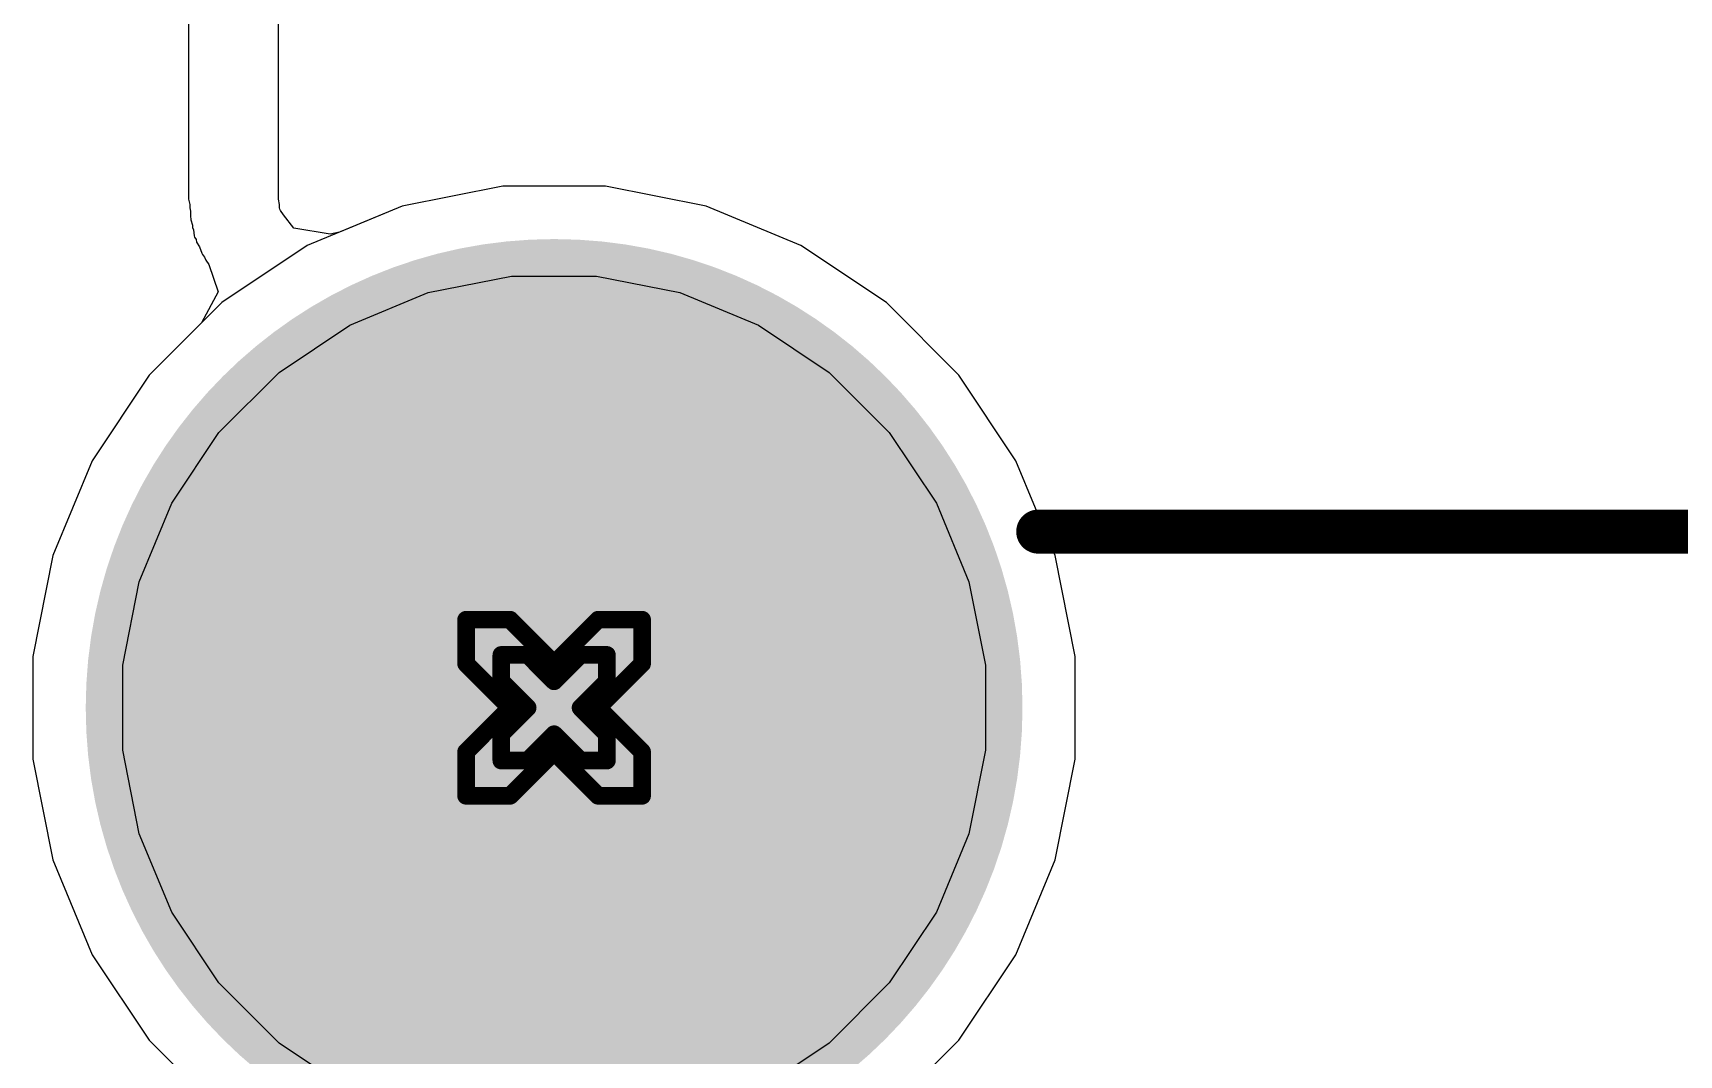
# Model space of a CAD drawing. Header units: inches. Extents: x 0 to 5271, y 0 to 5417.
# Drawn here: x 141.989 to 146.739, y 47.512 to 50.46 of the extents above; entities that cross this region are included whole.
import ezdxf

# ---------------------------------------------------------------- set-up
doc = ezdxf.new("R2010")
doc.units = ezdxf.units.IN
for name, color, linetype in [('Bottom Layer', 5, 'Continuous'), ('Bottom Solder', 6, 'Continuous'), ('Drill Drawing', 1, 'Continuous'), ('L2_GND1', 16, 'Continuous'), ('L3_SIG1', 76, 'Continuous'), ('L4_PWR', 90, 'Continuous'), ('L5_GND2', 156, 'Continuous'), ('L6_SIG2', 130, 'Continuous'), ('L7_GND3', 216, 'Continuous'), ('Multi-Layer', 9, 'Continuous'), ('Pad Holes', 156, 'Continuous'), ('Top Layer', 1, 'Continuous'), ('Top Overlay', 2, 'Continuous'), ('Top Solder', 216, 'Continuous')]:
    doc.layers.add(name, color=color, linetype=linetype)

# ---------------------------------------------------------------- blocks, each defined once
blk = doc.blocks.new('HJ_SMA175_296')
at = {"layer": 'Bottom Layer'}
h = blk.add_hatch(color=5, dxfattribs=at)
edge = h.paths.add_edge_path()
edge.add_arc((2.54, -2.54), 1.25, 0, 360)
at = {"layer": 'Bottom Solder'}
h = blk.add_hatch(color=6, dxfattribs=at)
edge = h.paths.add_edge_path()
edge.add_arc((2.54, -2.54), 1.3516, 0, 360)
at = {"layer": 'L2_GND1'}
h = blk.add_hatch(color=16, dxfattribs=at)
edge = h.paths.add_edge_path()
edge.add_arc((2.54, -2.54), 1.25, 0, 360)
at = {"layer": 'L3_SIG1'}
h = blk.add_hatch(color=76, dxfattribs=at)
edge = h.paths.add_edge_path()
edge.add_arc((2.54, -2.54), 1.25, 0, 360)
at = {"layer": 'L4_PWR'}
h = blk.add_hatch(color=90, dxfattribs=at)
edge = h.paths.add_edge_path()
edge.add_arc((2.54, -2.54), 1.25, 0, 360)
at = {"layer": 'L5_GND2'}
h = blk.add_hatch(color=156, dxfattribs=at)
edge = h.paths.add_edge_path()
edge.add_arc((2.54, -2.54), 1.25, 0, 360)
at = {"layer": 'L6_SIG2'}
h = blk.add_hatch(color=130, dxfattribs=at)
edge = h.paths.add_edge_path()
edge.add_arc((2.54, -2.54), 1.25, 0, 360)
at = {"layer": 'L7_GND3'}
h = blk.add_hatch(color=216, dxfattribs=at)
edge = h.paths.add_edge_path()
edge.add_arc((2.54, -2.54), 1.25, 0, 360)
at = {"layer": 'Multi-Layer'}
h = blk.add_hatch(color=9, dxfattribs=at)
edge = h.paths.add_edge_path()
edge.add_arc((2.54, -2.54), 1.25, 0, 360)
at = {"layer": 'Pad Holes'}
h = blk.add_hatch(color=7, dxfattribs=at)
edge = h.paths.add_edge_path()
edge.add_arc((2.54, -2.54), 0.75, 0, 360)
at = {"layer": 'Top Layer'}
h = blk.add_hatch(color=1, dxfattribs=at)
edge = h.paths.add_edge_path()
edge.add_arc((2.54, -2.54), 1.25, 0, 360)
at = {"layer": 'Top Solder'}
h = blk.add_hatch(color=216, dxfattribs=at)
edge = h.paths.add_edge_path()
edge.add_arc((2.54, -2.54), 1.3516, 0, 360)
at = {"layer": 'Top Overlay'}
blk.add_lwpolyline([(1.143, -3.048, 0.127, 0.127, 0), (-1.0922, -3.048, 0.127, 0.127, 0)], format="xyseb", dxfattribs=at)
blk.add_lwpolyline([(1.1112, -3.048, 0.0635, 0.0635, 1), (1.1747, -3.048, 0.0635, 0.0635, 1)], format="xyseb", close=True, dxfattribs=at)

msp = doc.modelspace()

# ---------------------------------------------------------------- linework, layer by layer
at = {"layer": 'Drill Drawing'}
for points in [[(143.2388, 48.641, 0.0508, 0.0508, 0), (143.2388, 48.768, 0.0508, 0.0508, 0)], [(143.2388, 48.768, 0.0508, 0.0508, 0), (143.3658, 48.768, 0.0508, 0.0508, 0)], [(143.3658, 48.768, 0.0508, 0.0508, 0), (143.4928, 48.641, 0.0508, 0.0508, 0)], [(143.4928, 48.641, 0.0508, 0.0508, 0), (143.6198, 48.768, 0.0508, 0.0508, 0)], [(143.6198, 48.768, 0.0508, 0.0508, 0), (143.7468, 48.768, 0.0508, 0.0508, 0)], [(143.7468, 48.641, 0.0508, 0.0508, 0), (143.7468, 48.768, 0.0508, 0.0508, 0)], [(143.3404, 48.5902, 0.0508, 0.0508, 0), (143.3404, 48.6664, 0.0508, 0.0508, 0)], [(143.3404, 48.6664, 0.0508, 0.0508, 0), (143.4166, 48.6664, 0.0508, 0.0508, 0)], [(143.4166, 48.6664, 0.0508, 0.0508, 0), (143.4928, 48.5902, 0.0508, 0.0508, 0)], [(143.4928, 48.5902, 0.0508, 0.0508, 0), (143.569, 48.6664, 0.0508, 0.0508, 0)], [(143.569, 48.6664, 0.0508, 0.0508, 0), (143.6452, 48.6664, 0.0508, 0.0508, 0)], [(143.6452, 48.5902, 0.0508, 0.0508, 0), (143.6452, 48.6664, 0.0508, 0.0508, 0)], [(143.2388, 48.641, 0.0508, 0.0508, 0), (143.3658, 48.514, 0.0508, 0.0508, 0)], [(143.6198, 48.514, 0.0508, 0.0508, 0), (143.7468, 48.641, 0.0508, 0.0508, 0)], [(143.3404, 48.5902, 0.0508, 0.0508, 0), (143.4166, 48.514, 0.0508, 0.0508, 0)], [(143.569, 48.514, 0.0508, 0.0508, 0), (143.6452, 48.5902, 0.0508, 0.0508, 0)], [(143.2388, 48.387, 0.0508, 0.0508, 0), (143.3658, 48.514, 0.0508, 0.0508, 0)], [(143.3404, 48.4378, 0.0508, 0.0508, 0), (143.4166, 48.514, 0.0508, 0.0508, 0)], [(143.569, 48.514, 0.0508, 0.0508, 0), (143.6452, 48.4378, 0.0508, 0.0508, 0)], [(143.6198, 48.514, 0.0508, 0.0508, 0), (143.7468, 48.387, 0.0508, 0.0508, 0)], [(143.3404, 48.3616, 0.0508, 0.0508, 0), (143.3404, 48.4378, 0.0508, 0.0508, 0)], [(143.4166, 48.3616, 0.0508, 0.0508, 0), (143.4928, 48.4378, 0.0508, 0.0508, 0)], [(143.4928, 48.4378, 0.0508, 0.0508, 0), (143.569, 48.3616, 0.0508, 0.0508, 0)], [(143.6452, 48.3616, 0.0508, 0.0508, 0), (143.6452, 48.4378, 0.0508, 0.0508, 0)], [(143.2388, 48.26, 0.0508, 0.0508, 0), (143.2388, 48.387, 0.0508, 0.0508, 0)], [(143.3658, 48.26, 0.0508, 0.0508, 0), (143.4928, 48.387, 0.0508, 0.0508, 0)], [(143.4928, 48.387, 0.0508, 0.0508, 0), (143.6198, 48.26, 0.0508, 0.0508, 0)], [(143.7468, 48.26, 0.0508, 0.0508, 0), (143.7468, 48.387, 0.0508, 0.0508, 0)], [(143.3404, 48.3616, 0.0508, 0.0508, 0), (143.4166, 48.3616, 0.0508, 0.0508, 0)], [(143.569, 48.3616, 0.0508, 0.0508, 0), (143.6452, 48.3616, 0.0508, 0.0508, 0)], [(143.2388, 48.26, 0.0508, 0.0508, 0), (143.3658, 48.26, 0.0508, 0.0508, 0)], [(143.6198, 48.26, 0.0508, 0.0508, 0), (143.7468, 48.26, 0.0508, 0.0508, 0)]]:
    msp.add_lwpolyline(points, format="xyseb", dxfattribs=at)
for points in [[(143.2261, 48.768, 0.0254, 0.0254, 1), (143.2515, 48.768, 0.0254, 0.0254, 1)], [(143.2261, 48.768, 0.0254, 0.0254, 1), (143.2515, 48.768, 0.0254, 0.0254, 1)], [(143.3531, 48.768, 0.0254, 0.0254, 1), (143.3785, 48.768, 0.0254, 0.0254, 1)], [(143.3531, 48.768, 0.0254, 0.0254, 1), (143.3785, 48.768, 0.0254, 0.0254, 1)], [(143.6071, 48.768, 0.0254, 0.0254, 1), (143.6325, 48.768, 0.0254, 0.0254, 1)], [(143.6071, 48.768, 0.0254, 0.0254, 1), (143.6325, 48.768, 0.0254, 0.0254, 1)], [(143.7341, 48.768, 0.0254, 0.0254, 1), (143.7595, 48.768, 0.0254, 0.0254, 1)], [(143.7341, 48.768, 0.0254, 0.0254, 1), (143.7595, 48.768, 0.0254, 0.0254, 1)], [(143.3277, 48.6664, 0.0254, 0.0254, 1), (143.3531, 48.6664, 0.0254, 0.0254, 1)], [(143.3277, 48.6664, 0.0254, 0.0254, 1), (143.3531, 48.6664, 0.0254, 0.0254, 1)], [(143.4039, 48.6664, 0.0254, 0.0254, 1), (143.4293, 48.6664, 0.0254, 0.0254, 1)], [(143.4039, 48.6664, 0.0254, 0.0254, 1), (143.4293, 48.6664, 0.0254, 0.0254, 1)], [(143.5563, 48.6664, 0.0254, 0.0254, 1), (143.5817, 48.6664, 0.0254, 0.0254, 1)], [(143.5563, 48.6664, 0.0254, 0.0254, 1), (143.5817, 48.6664, 0.0254, 0.0254, 1)], [(143.6325, 48.6664, 0.0254, 0.0254, 1), (143.6579, 48.6664, 0.0254, 0.0254, 1)], [(143.6325, 48.6664, 0.0254, 0.0254, 1), (143.6579, 48.6664, 0.0254, 0.0254, 1)], [(143.2261, 48.641, 0.0254, 0.0254, 1), (143.2515, 48.641, 0.0254, 0.0254, 1)], [(143.2261, 48.641, 0.0254, 0.0254, 1), (143.2515, 48.641, 0.0254, 0.0254, 1)], [(143.4801, 48.641, 0.0254, 0.0254, 1), (143.5055, 48.641, 0.0254, 0.0254, 1)], [(143.4801, 48.641, 0.0254, 0.0254, 1), (143.5055, 48.641, 0.0254, 0.0254, 1)], [(143.7341, 48.641, 0.0254, 0.0254, 1), (143.7595, 48.641, 0.0254, 0.0254, 1)], [(143.7341, 48.641, 0.0254, 0.0254, 1), (143.7595, 48.641, 0.0254, 0.0254, 1)], [(143.3277, 48.5902, 0.0254, 0.0254, 1), (143.3531, 48.5902, 0.0254, 0.0254, 1)], [(143.3277, 48.5902, 0.0254, 0.0254, 1), (143.3531, 48.5902, 0.0254, 0.0254, 1)], [(143.4801, 48.5902, 0.0254, 0.0254, 1), (143.5055, 48.5902, 0.0254, 0.0254, 1)], [(143.4801, 48.5902, 0.0254, 0.0254, 1), (143.5055, 48.5902, 0.0254, 0.0254, 1)], [(143.6325, 48.5902, 0.0254, 0.0254, 1), (143.6579, 48.5902, 0.0254, 0.0254, 1)], [(143.6325, 48.5902, 0.0254, 0.0254, 1), (143.6579, 48.5902, 0.0254, 0.0254, 1)], [(143.3531, 48.514, 0.0254, 0.0254, 1), (143.3785, 48.514, 0.0254, 0.0254, 1)], [(143.3531, 48.514, 0.0254, 0.0254, 1), (143.3785, 48.514, 0.0254, 0.0254, 1)], [(143.4039, 48.514, 0.0254, 0.0254, 1), (143.4293, 48.514, 0.0254, 0.0254, 1)], [(143.4039, 48.514, 0.0254, 0.0254, 1), (143.4293, 48.514, 0.0254, 0.0254, 1)], [(143.5563, 48.514, 0.0254, 0.0254, 1), (143.5817, 48.514, 0.0254, 0.0254, 1)], [(143.5563, 48.514, 0.0254, 0.0254, 1), (143.5817, 48.514, 0.0254, 0.0254, 1)], [(143.6071, 48.514, 0.0254, 0.0254, 1), (143.6325, 48.514, 0.0254, 0.0254, 1)], [(143.6071, 48.514, 0.0254, 0.0254, 1), (143.6325, 48.514, 0.0254, 0.0254, 1)], [(143.3277, 48.4378, 0.0254, 0.0254, 1), (143.3531, 48.4378, 0.0254, 0.0254, 1)], [(143.3277, 48.4378, 0.0254, 0.0254, 1), (143.3531, 48.4378, 0.0254, 0.0254, 1)], [(143.4801, 48.4378, 0.0254, 0.0254, 1), (143.5055, 48.4378, 0.0254, 0.0254, 1)], [(143.4801, 48.4378, 0.0254, 0.0254, 1), (143.5055, 48.4378, 0.0254, 0.0254, 1)], [(143.6325, 48.4378, 0.0254, 0.0254, 1), (143.6579, 48.4378, 0.0254, 0.0254, 1)], [(143.6325, 48.4378, 0.0254, 0.0254, 1), (143.6579, 48.4378, 0.0254, 0.0254, 1)], [(143.2261, 48.387, 0.0254, 0.0254, 1), (143.2515, 48.387, 0.0254, 0.0254, 1)], [(143.2261, 48.387, 0.0254, 0.0254, 1), (143.2515, 48.387, 0.0254, 0.0254, 1)], [(143.4801, 48.387, 0.0254, 0.0254, 1), (143.5055, 48.387, 0.0254, 0.0254, 1)], [(143.4801, 48.387, 0.0254, 0.0254, 1), (143.5055, 48.387, 0.0254, 0.0254, 1)], [(143.7341, 48.387, 0.0254, 0.0254, 1), (143.7595, 48.387, 0.0254, 0.0254, 1)], [(143.7341, 48.387, 0.0254, 0.0254, 1), (143.7595, 48.387, 0.0254, 0.0254, 1)], [(143.3277, 48.3616, 0.0254, 0.0254, 1), (143.3531, 48.3616, 0.0254, 0.0254, 1)], [(143.3277, 48.3616, 0.0254, 0.0254, 1), (143.3531, 48.3616, 0.0254, 0.0254, 1)], [(143.4039, 48.3616, 0.0254, 0.0254, 1), (143.4293, 48.3616, 0.0254, 0.0254, 1)], [(143.4039, 48.3616, 0.0254, 0.0254, 1), (143.4293, 48.3616, 0.0254, 0.0254, 1)], [(143.5563, 48.3616, 0.0254, 0.0254, 1), (143.5817, 48.3616, 0.0254, 0.0254, 1)], [(143.5563, 48.3616, 0.0254, 0.0254, 1), (143.5817, 48.3616, 0.0254, 0.0254, 1)], [(143.6325, 48.3616, 0.0254, 0.0254, 1), (143.6579, 48.3616, 0.0254, 0.0254, 1)], [(143.6325, 48.3616, 0.0254, 0.0254, 1), (143.6579, 48.3616, 0.0254, 0.0254, 1)], [(143.2261, 48.26, 0.0254, 0.0254, 1), (143.2515, 48.26, 0.0254, 0.0254, 1)], [(143.2261, 48.26, 0.0254, 0.0254, 1), (143.2515, 48.26, 0.0254, 0.0254, 1)], [(143.3531, 48.26, 0.0254, 0.0254, 1), (143.3785, 48.26, 0.0254, 0.0254, 1)], [(143.3531, 48.26, 0.0254, 0.0254, 1), (143.3785, 48.26, 0.0254, 0.0254, 1)], [(143.6071, 48.26, 0.0254, 0.0254, 1), (143.6325, 48.26, 0.0254, 0.0254, 1)], [(143.6071, 48.26, 0.0254, 0.0254, 1), (143.6325, 48.26, 0.0254, 0.0254, 1)], [(143.7341, 48.26, 0.0254, 0.0254, 1), (143.7595, 48.26, 0.0254, 0.0254, 1)], [(143.7341, 48.26, 0.0254, 0.0254, 1), (143.7595, 48.26, 0.0254, 0.0254, 1)]]:
    msp.add_lwpolyline(points, format="xyseb", close=True, dxfattribs=at)
at = {"layer": 'L2_GND1'}
for p, q in [((143.3447, 50.018), (143.0541, 49.9602)), ((143.6409, 50.018), (143.3447, 50.018)), ((143.9315, 49.9602), (143.6409, 50.018)), ((143.0541, 49.9602), (142.7804, 49.8469)), ((144.2052, 49.8469), (143.9315, 49.9602)), ((142.7804, 49.8469), (142.5341, 49.6823)), ((144.4516, 49.6823), (144.2052, 49.8469)), ((143.1296, 49.7112), (143.3702, 49.759)), ((143.3702, 49.759), (143.6154, 49.759)), ((143.6154, 49.759), (143.856, 49.7112)), ((142.9031, 49.6174), (143.1296, 49.7112)), ((143.856, 49.7112), (144.0825, 49.6174)), ((142.5341, 49.6823), (142.3246, 49.4728)), ((144.661, 49.4728), (144.4516, 49.6823)), ((142.6991, 49.4811), (142.9031, 49.6174)), ((144.0825, 49.6174), (144.2865, 49.4811)), ((142.3246, 49.4728), (142.16, 49.2264)), ((142.5257, 49.3077), (142.6991, 49.4811)), ((144.2865, 49.4811), (144.4599, 49.3077)), ((144.8256, 49.2264), (144.661, 49.4728)), ((142.3895, 49.1038), (142.5257, 49.3077)), ((144.4599, 49.3077), (144.5961, 49.1038)), ((142.16, 49.2264), (142.0466, 48.9527)), ((144.939, 48.9527), (144.8256, 49.2264)), ((142.2956, 48.8772), (142.3895, 49.1038)), ((144.5961, 49.1038), (144.69, 48.8772)), ((142.0466, 48.9527), (141.9888, 48.6622)), ((144.9968, 48.6622), (144.939, 48.9527)), ((142.2478, 48.6366), (142.2956, 48.8772)), ((144.69, 48.8772), (144.7378, 48.6366)), ((141.9888, 48.6622), (141.9888, 48.3659)), ((144.9968, 48.3659), (144.9968, 48.6622)), ((142.2478, 48.3914), (142.2478, 48.6366)), ((144.7378, 48.6366), (144.7378, 48.3914)), ((141.9888, 48.3659), (142.0466, 48.0753)), ((142.2956, 48.1509), (142.2478, 48.3914)), ((144.7378, 48.3914), (144.69, 48.1509)), ((144.939, 48.0753), (144.9968, 48.3659)), ((142.3895, 47.9243), (142.2956, 48.1509)), ((144.69, 48.1509), (144.5961, 47.9243)), ((142.0466, 48.0753), (142.16, 47.8016)), ((144.8256, 47.8016), (144.939, 48.0753)), ((142.5257, 47.7204), (142.3895, 47.9243)), ((144.5961, 47.9243), (144.4599, 47.7204)), ((142.16, 47.8016), (142.3246, 47.5553)), ((144.661, 47.5553), (144.8256, 47.8016)), ((142.6991, 47.547), (142.5257, 47.7204)), ((144.4599, 47.7204), (144.2865, 47.547)), ((142.3246, 47.5553), (142.5341, 47.3458)), ((144.4516, 47.3458), (144.661, 47.5553)), ((142.9031, 47.4107), (142.6991, 47.547)), ((144.2865, 47.547), (144.0825, 47.4107))]:
    msp.add_line(p, q, dxfattribs=at)
at = {"layer": 'L4_PWR'}
for p, q in [((142.4382, 52.8343), (142.4382, 49.9808)), ((142.6972, 49.9808), (142.6972, 52.8343)), ((142.4382, 49.9808), (142.4412, 49.9657)), ((142.7002, 49.9657), (142.6972, 49.9808)), ((143.3447, 50.018), (143.0541, 49.9602)), ((143.6409, 50.018), (143.3447, 50.018)), ((143.9315, 49.9602), (143.6409, 50.018)), ((142.4412, 49.9657), (142.4412, 49.9558)), ((142.4412, 49.9558), (142.4432, 49.9459)), ((142.4432, 49.9459), (142.4432, 49.9303)), ((142.4432, 49.9303), (142.4446, 49.9233)), ((142.7002, 49.9558), (142.7002, 49.9657)), ((142.7015, 49.9519), (142.7002, 49.9558)), ((142.7035, 49.9482), (142.7015, 49.9519)), ((142.712, 49.9356), (142.7035, 49.9482)), ((142.7416, 49.8972), (142.712, 49.9356)), ((143.0541, 49.9602), (142.8731, 49.8853)), ((144.2052, 49.8469), (143.9315, 49.9602)), ((142.4446, 49.9233), (142.4444, 49.9207)), ((142.4444, 49.9207), (142.4494, 49.9054)), ((142.4494, 49.9054), (142.4494, 49.8986)), ((142.4494, 49.8986), (142.4521, 49.892)), ((142.4521, 49.892), (142.4541, 49.8752)), ((142.8462, 49.8793), (142.7416, 49.8972)), ((142.8731, 49.8853), (142.8462, 49.8793)), ((142.4541, 49.8752), (142.4554, 49.8713)), ((142.4554, 49.8713), (142.4595, 49.864)), ((142.4595, 49.864), (142.4609, 49.8567)), ((142.4609, 49.8567), (142.4697, 49.8436)), ((142.4697, 49.8436), (142.4759, 49.8247)), ((144.4516, 49.6823), (144.2052, 49.8469)), ((142.4759, 49.8247), (142.478, 49.821)), ((142.478, 49.821), (142.4842, 49.8138)), ((142.4842, 49.8138), (142.4877, 49.8051)), ((142.4877, 49.8051), (142.4962, 49.7924)), ((142.4962, 49.7924), (142.5232, 49.7138)), ((142.5232, 49.7138), (142.4755, 49.6237)), ((144.661, 49.4728), (144.4516, 49.6823)), ((142.4755, 49.6237), (142.3246, 49.4728)), ((142.3246, 49.4728), (142.16, 49.2264)), ((144.8256, 49.2264), (144.661, 49.4728)), ((142.16, 49.2264), (142.0466, 48.9527)), ((144.939, 48.9527), (144.8256, 49.2264)), ((142.0466, 48.9527), (141.9888, 48.6622)), ((144.9968, 48.6622), (144.939, 48.9527)), ((141.9888, 48.6622), (141.9888, 48.3659)), ((144.9968, 48.3659), (144.9968, 48.6622)), ((141.9888, 48.3659), (142.0466, 48.0753)), ((144.939, 48.0753), (144.9968, 48.3659)), ((142.0466, 48.0753), (142.16, 47.8016)), ((144.8256, 47.8016), (144.939, 48.0753)), ((142.16, 47.8016), (142.3246, 47.5553)), ((144.661, 47.5553), (144.8256, 47.8016)), ((142.3246, 47.5553), (142.4755, 47.4044)), ((144.4516, 47.3458), (144.661, 47.5553))]:
    msp.add_line(p, q, dxfattribs=at)

# ---------------------------------------------------------------- block references
at = {"rotation": 180}
msp.add_blockref('HJ_SMA175_296', (146.0328, 45.974), dxfattribs=at)

doc.saveas('drawing.dxf')
